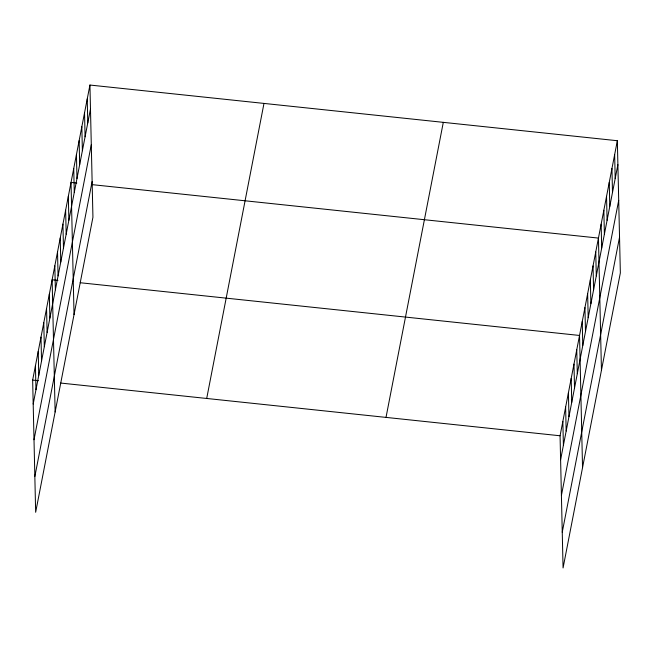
<?xml version="1.0" encoding="UTF-8"?>
<svg xmlns="http://www.w3.org/2000/svg" width="653" height="653" viewBox="0 0 653 653"><rect width="100%" height="100%" fill="white"/><g stroke="black" fill="none" stroke-linecap="round" stroke-linejoin="round"><path stroke-width="0.98" d="M89.934 85.045L92.938 217.229L35.654 512.279L32.65 380.095L89.934 85.045L617.346 140.722L620.35 272.905L563.066 567.955L560.062 435.771L617.346 140.722M33.197 404.019L90.481 108.969M34.005 439.747L91.289 144.697M34.838 476.551L92.13 181.501M206.699 398.469L263.983 103.419M386.013 417.398L443.305 122.348M560.609 459.696L617.893 164.646M561.417 495.423L618.701 200.373M562.249 532.228L619.542 237.178M76.834 183.02L71.03 182.407L74.034 314.599M91.338 184.554L598.442 238.084L601.446 370.275M57.929 280.39L52.126 279.778L55.13 411.961M80.172 282.733L579.538 335.454L582.541 467.638M32.65 380.095L38.454 380.707M60.688 383.05L560.062 435.771M614.653 154.63L615.191 178.555M611.951 168.539L612.49 192.464M609.249 182.448L609.788 206.372M606.547 196.357L607.094 220.281M603.845 210.266L604.392 234.19M601.144 224.175L601.691 248.099M595.748 251.993L596.287 275.925M593.046 265.902L593.585 289.834M590.345 279.811L590.883 303.743M587.643 293.728L588.19 317.652M584.941 307.636L585.488 331.561M582.239 321.545L582.786 345.47M576.754 349.779L577.301 373.712M573.979 364.113L574.518 388.037M571.195 378.446L571.734 402.37M568.412 392.779L568.951 416.704M565.629 407.105L566.167 431.037M562.845 421.438L563.392 445.362M87.233 98.954L87.78 122.878M84.539 112.863L85.078 136.787M81.837 126.772L82.376 150.696M79.135 140.681L79.674 164.605M76.434 154.59L76.981 178.514M73.732 168.498L74.279 192.423M68.328 196.316L68.875 220.249M65.635 210.225L66.173 234.158M62.933 224.134L63.472 248.067M60.231 238.051L60.77 261.975M57.529 251.96L58.068 275.884M54.828 265.869L55.374 289.793M49.342 294.103L49.889 318.035M46.559 308.436L47.106 332.361M43.784 322.77L44.322 346.694M41 337.103L41.539 361.027M38.217 351.428L38.756 375.361M35.433 365.762L35.972 389.686"/></g></svg>
